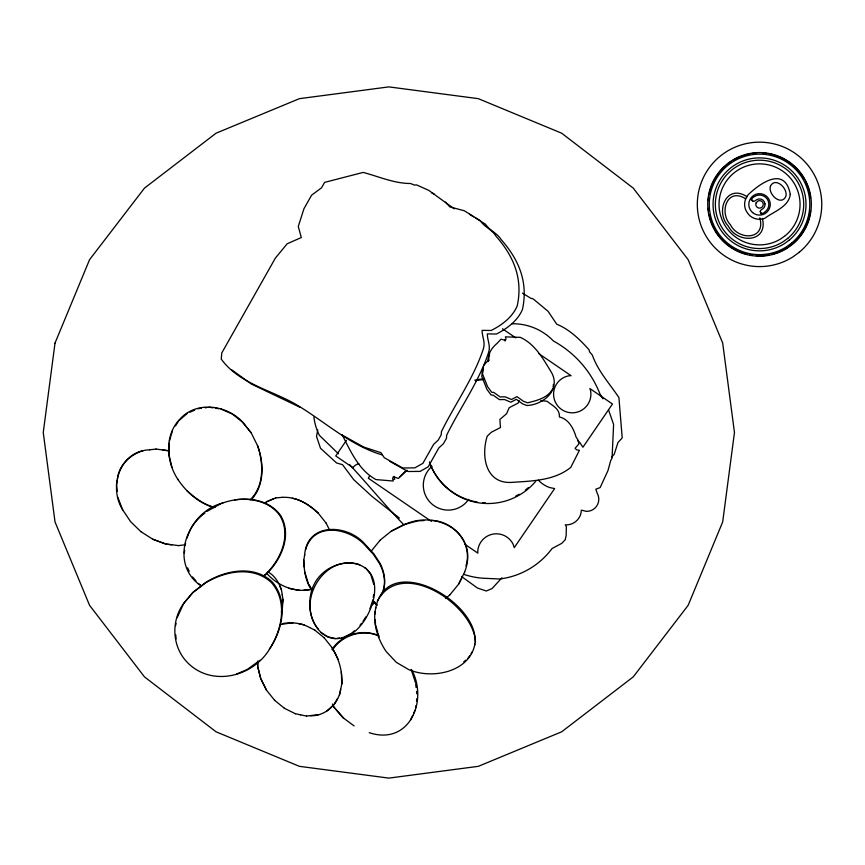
<?xml version="1.0" encoding="UTF-8"?>
<svg xmlns="http://www.w3.org/2000/svg" width="865" height="865" viewBox="0 0 865 865"><rect width="100%" height="100%" fill="white"/><g stroke="black" fill="none" stroke-linecap="round" stroke-linejoin="round"><path stroke-width="1.3" d="M169.118 443.269L168.902 454.46L171.93 467.295M281.525 612.042L282.92 599.402M282.336 608.636L283.017 599.467L282.185 594.742M553.168 386.817L553.416 384.32M185.272 545.577L185.521 543.231M416.519 701.126L416.8 698.725M184.321 552.897L184.656 550.443M415.589 707.981L415.914 705.721M482.886 369.247L481.762 376.372L486.909 389.326L491.115 395.046L493.093 395.11L499.408 399.619L504.555 399.543L510.869 402.214L516.308 399.327L522.73 403.966L526.915 405.512C543.112 404.874 560.963 390.072 551.719 372.869C543.48 359.364 535.24 344.086 520.287 337.35L505.376 336.853L505.993 338.95L505.463 340.367L501.008 339.167L497.256 343.21C492.336 347.298 487.233 353.774 489.071 360.51L486.757 361.927L483.892 365.344M483.535 366.544L482.421 373.669L487.557 386.623L491.774 392.342L493.742 392.407L500.057 396.916L505.214 396.84L511.529 399.522L516.956 396.624L523.379 401.263L527.574 402.809C536.906 400.56 548.291 397.846 552.876 388.471M373.248 597.337L373.637 594.72M304.696 554.562L303.691 561.028L304.188 567.029M372.869 599.953L369.939 608.711M304.599 555.503C306.61 521.887 347.719 523.714 365.084 544.312L373.594 553.524L379.832 562.942C384.211 571.343 386.104 581.085 383.292 590.298M117.197 480.518L116.472 484.649L117.229 491.385M117.413 479.253C118.613 465.165 130.366 454.341 143.46 450.622M317.725 429.894L316.525 436.447L320.493 448.243L336.55 462.959L342.529 464.678L353.688 479.632L372.036 496.445L399.425 518.124M177.217 617.621L183.78 603.197L193.209 592.06L206.032 582.21C225.322 570.316 253.64 564.694 271.859 581.604L271.956 581.68C288.683 600.483 282.682 629.125 269.999 648.372C253.423 677.035 211.557 687.243 187.413 662.514L187.337 662.406C172.297 647.063 170.859 621.989 182.947 604.44L192.603 592.871L205.416 583.021C224.705 571.127 253.023 565.505 271.242 582.415L271.351 582.491C288.067 601.305 282.066 629.947 269.383 649.183M175.606 625.633L176.092 623.297M465.954 565.883C472.982 543.555 453.974 520.979 431.365 520.395M464.624 572.024C479.707 533.737 437.268 509.323 404.69 524.493M340.637 689.34C338.68 703.991 325.316 716.361 310.275 715.766M339.512 695.06L341.805 683.869L341.34 671.759M375.843 607.49C372.264 622.692 377.583 638.813 386.125 651.475L396.257 662.298L408.745 669.607C431.894 679.566 469.576 672.408 474.907 644.003M375.583 608.69C387.066 548.388 482.789 603.521 474.647 645.214M171.162 435.236L172.503 430.521M394.04 476.41L394.689 479.232L393.586 479.534M281.428 611.977L282.174 609.501M169.475 440.858L170.827 436.414M489.633 354.272L487.925 359.072L488.011 361.538M188.689 533.716C191.727 525.379 197.847 518.254 204.962 513.032M186.764 538.462L188.256 534.851M413.784 712.998L415.027 710.089M410.561 719.994L412.713 715.323M305.518 550.01C313.4 521.184 349.082 527.661 364.998 545.253L373.507 554.465L379.735 563.872C384.73 573.538 387.088 586.243 380.6 595.769M464.764 571.895L458.58 584.189M461.672 578.144L458.72 584.048L449.616 595.163M519.281 400.809L518.124 403.058L509.236 407.685L506.555 413.73L499.884 419.46L500.467 427.548L491.363 432.219L487.233 436.155C481.135 455.163 484.973 483.167 510.599 482.454C531.207 481.016 554.087 480.94 570.759 467.403L579.399 450.341L576.523 449.778L575.084 448.297L578.934 443.842L577.831 439.723L576.058 437.02C573.668 428.651 568.619 418.952 559.428 416.984C559.904 408.518 552.248 405.642 547.026 401.241L540.744 400.646M365.917 616.81L363.008 621.34M337.469 698.488L334.225 704.305L326.559 711.257M331.922 649.572C341.47 634.488 362.5 628.293 378.654 635.721M332.517 649.972C341.816 635.278 362.035 628.974 378.016 635.591M377.291 601.272C400.917 556.563 473.598 604.473 475.458 641.808M175.519 425.904L178.72 420.779L187.327 413.373M469.792 655.605L467.77 658.589M471.068 653.659L472.355 651.713M346.433 440.339L335.75 455.952L352.92 467.695A9.331 9.331 0 0 1 358.899 463.791M360.045 625.211L361.527 623.276M504.728 339.556L505.084 341.07M371.55 550.735L380.038 540.301M611.555 457.207L614.182 454.341L617.999 442.502L622.205 437.917L618.918 397.608C609.587 383.584 597.834 370.955 592.363 355.104L589.53 351.839L589.065 349.795C579.972 339.61 569.419 329.316 556.746 324.202L548.053 311.281L533.154 298.89L530.764 298.252L522.449 293.116M501.916 577.809L492.001 588.622L486.26 591.011L477.426 588.016L461.51 576.49M372.372 603.911L374.231 602.181M372.274 604.84L375.032 602.289M407.037 470.182L398.387 478.442L393.326 476.745L392.624 478.442L393.186 481.016L375.983 479.588C358.867 470.3 350.639 451.325 342.075 434.63M252.375 498.51C264.463 484.238 263.803 463.283 257.932 446.459L251.055 432.597L242.038 421.493C226.306 404.95 196.496 400.884 180.212 418.811C164.22 434.868 166.015 461.694 178.06 479.686M250.136 499.797C264.398 486.184 263.652 463.337 257.619 445.972L257.478 445.453M264.614 503.484L266.344 501.851L274.032 498.575M354.423 630.845L351.45 633.396L344.735 636.791M206.886 511.431L221.559 503.333M263.803 575.798L266.182 573.755C280.747 559.341 291.408 535.532 280.184 516.091C270.28 501.462 251.293 497.678 234.783 499.851M263.468 576.425L266.863 573.571C281.46 559.125 292.1 535.251 280.811 515.789C267.869 497.364 241.713 496.013 222.186 503.181M380.222 540.052L391.477 531.024L404.323 524.493M445.529 598.439L449.757 595.023M405.696 471.111L399.652 476.95M463.781 661.747L465.781 660.168M259.987 660.276L247.12 669.553M788.815 246.547L792.351 243.962A51.424 51.424 0 0 0 809.024 218.358M787.345 248.093L792.6 244.265A51.814 51.814 0 0 0 779.56 156.597A51.814 51.814 0 0 0 707.916 208.768A51.814 51.814 0 0 0 787.345 248.093L787.139 247.768A51.424 51.424 0 0 1 771.753 254.332M391.337 531.153L404.831 524.363L417.99 520.817L424.088 520.557M189.824 412.27L194.603 410.151M280.725 624.433L293.257 622.681M266.344 501.927L275.773 497.84M236.642 673.976L245.952 670.051M319.077 714.566L306.48 716.058M222.856 502.998C187.37 511.615 167.518 563.98 201.577 586.2M341.837 637.624L343.675 637.31M205.156 407.804L206.789 407.566M337.015 638.348L339.621 637.97M178.828 545.566L184.645 544.842M197.696 408.723L201.426 408.269M149.861 449.843C120.17 450.297 108.017 487.049 122.754 509.874M149.731 449.757L156.078 449.119M310.449 589.476C294.241 592.914 277.308 585.454 266.658 573.246M282.65 623.589C291.786 621.957 301.474 622.941 309.638 627.547M303.831 590.157L310.459 589.552M275.773 497.916L282.65 497.289M282.65 497.364C295.798 496.564 308.34 503.7 317.639 512.545L317.996 512.913M171.767 544.788L165.918 544.096L152.813 539.241M178.958 545.653L165.788 544.009L153.289 539.425M155.949 449.032L169.486 450.925M162.836 449.951L169.356 450.838M215.515 408.248L218.78 408.713M209.157 407.22L212.974 407.837M369.225 732.677C409.134 745.976 428.478 701.104 411.74 669.867M335.707 638.543L328.04 636.964L321.142 632.629M288.78 588.276L299.841 590.46M298.706 623.719L304.048 624.779M300.501 714.793L306.599 716.134M295.268 713.679L300.609 714.868M292.316 498.262C302.08 499.992 310.416 506.144 317.639 512.621M359.808 564.715C324.862 552.692 295.181 601.445 318.104 628.855M214.963 507.398C204.043 504.901 194.83 497.851 186.678 490.466M214.023 507.571C198.928 503.203 186.353 492.185 177.747 479.199M382.481 455.001C349.665 445.432 324.029 420.79 294.987 403.847C270.334 389.845 238.578 383.173 221.235 359.072L221.797 352.92L275.34 258.148L287.212 243.746L301.312 237.551L298.274 226.457L303.95 208.725L311.605 195.187L321.542 187.792L324.602 182.374L363.181 172.416C379 176.611 394.278 183.521 410.561 183.499L414.443 185.088L416.476 184.872L428.791 190.387L454.255 208.843M431.624 192.852L434.035 193.922M220.964 409.015L232.371 414.097L242.73 422.282L251.358 433.084M300.231 407.383L251.326 384.038L231.842 369.906M309.519 627.46L314.752 630.055M284.347 708.262L295.387 713.755M747.306 196.896C726.459 182.872 714.728 211.698 728.384 226.187C737.337 243.984 768.434 242.816 762.379 218.423M745.792 198.918C727.119 186.624 718.75 212.585 730.428 224.759C738.44 240.816 766.163 240.124 759.794 217.872M389.52 461.24L407.912 471.501L420.076 471.403L428.153 466.851L438.858 447.897L443.431 443.702L446.491 438.285L446.654 435.203C460.321 407.393 479.145 381.465 488.736 351.979C490.639 345.611 487.276 339.999 487.33 333.901L496.445 334.02C507.214 328.516 517.529 320.937 522.449 309.508C528.342 282.293 519.119 259.965 501.149 239.583C497.353 233.182 489.482 230.425 485.481 224.24L475.837 218.11M342.691 435.344L363.722 447.064L380.924 452.665L384.276 457.704L402.668 467.965L414.832 467.868L422.909 463.316L433.614 444.361L438.187 440.166L441.247 434.749L441.41 431.667C455.077 403.847 473.901 377.918 483.492 348.444C485.395 342.075 482.032 336.463 482.086 330.354L491.201 330.484C501.96 324.981 512.285 317.39 517.205 305.972C523.098 278.757 513.875 256.429 495.904 236.048C492.109 229.636 484.238 226.89 480.237 220.705L464.354 210.779L449.757 206.832L445.443 202.107M364.738 567.613L365.917 568.337M198.096 583.421L200.172 584.718M469.598 214.315L473.663 216.899M267.555 571.743C274.756 575.312 278.844 582.61 281.514 589.876M140.79 531.586L152.943 539.338M502.457 328.776L515.735 337.858M538.982 353.753L571.073 375.691L568.792 375.821A18.662 18.662 0 0 0 553.892 397.608A18.662 18.662 0 0 0 575.679 412.508A18.662 18.662 0 0 0 590.579 390.721L589.876 388.547L612.474 404.009L582.923 447.227L580.08 442.88A27.994 27.994 0 0 0 577.517 440.253M431.386 521.368L368.317 478.226A9.331 9.331 0 0 0 369.42 476.053M464.581 544.063L477.858 553.146L477.75 551.037A18.662 18.662 0 0 1 513.183 544.388L514.253 547.632L554.627 488.584L549.556 487.525A27.994 27.994 0 0 1 538.398 480.237M354.12 725.94L343.037 717.734L333.631 706.943M274.497 700.207L284.466 708.338M314.644 629.98L324.353 637.938M751.155 199.761L753.026 201.307M338.41 453.768L319.39 435.344A55.576 55.576 0 0 1 313.898 417.135M349.622 464.646C368.014 484.357 385.076 505.506 403.977 524.914M130.474 521.53L140.919 531.672M372.912 600.429L377.064 605.067M372.772 600.559L376.924 605.197M343.632 718.134L334.225 707.332L332.463 704.024M192.56 576.944L195.955 580.848M366.717 569.321L370.761 574.36L373.767 584.437M274.616 700.293L266.409 690.075L260.679 678.582L257.64 666.482L257.597 661.13M317.996 512.837L326.051 523.044M324.245 637.862L332.333 648.004L338.183 659.573M602.916 398.787L599.975 394.007A103.076 103.076 0 0 0 553.438 341.005A55.771 55.771 0 0 0 544.701 333.566L541.479 331.511A55.771 55.771 0 0 0 527.39 325.618L523.66 324.764A55.771 55.771 0 0 0 512.231 323.769M130.312 521.184L122.625 509.788L117.791 497.159M309.054 584.643L311.789 589.216M312.384 591.292C305.723 582.307 304.058 570.997 303.788 560.098M326.051 522.968L329.533 529.942M332.214 647.928C339.004 658.687 342.432 671.251 341.924 683.945M266.528 690.151L260.787 678.657L257.759 666.558L257.727 662.547M187.619 567.797L189.197 571.343M279.622 585.67L281.417 589.811L282.282 594.806M760.194 211.536L761.005 213.839M608.571 409.945L613.609 424.477L612.052 458.255L610.787 460.331L607.954 470.636L600.137 487.579L595.801 489.222L597.304 493.428A12.11 12.11 0 0 1 586.265 511.356L581.345 510.123A15.073 15.073 0 0 1 565.245 524.839L566.348 526.536L566.175 535.219L565.223 539.76L561.774 543.339L552.065 548.518A76.909 76.909 0 0 1 499.678 578.988L484.843 578.317A74.131 74.131 0 0 1 463.748 574.317M411.145 669.467L415.481 682.593M304.718 571.949L308.373 583.497M377.724 632.142L375.507 624.876L375.291 619.881M378.081 633.375L379.14 637.083M415.632 683.837L416.097 687.567M416.53 691.319L416.8 693.827M175.779 634.953L176.071 638.976M374.859 611.75L374.988 614.042M810.559 210.768A51.424 51.424 0 0 1 809.359 217.115M769.223 254.872A51.424 51.424 0 0 1 756.367 255.705M752.507 255.316A51.424 51.424 0 0 1 749.955 254.894M747.425 254.353A51.424 51.424 0 0 1 738.872 251.466M737.694 250.926A51.424 51.424 0 0 1 714.501 229.203M713.895 228.068A51.424 51.424 0 0 1 711.744 223.365M711.29 222.154A51.424 51.424 0 0 1 710.079 218.467M709.743 217.223A51.424 51.424 0 0 1 709.159 214.704M708.521 210.876A51.424 51.424 0 0 1 708.262 208.314M708.251 200.561A51.424 51.424 0 0 1 708.511 197.988M709.138 194.16A51.424 51.424 0 0 1 709.711 191.652M710.046 190.397A51.424 51.424 0 0 1 711.246 186.71M711.7 185.499A51.424 51.424 0 0 1 717.161 175.26M717.896 174.2A51.424 51.424 0 0 1 724.762 166.491M726.708 164.793A51.424 51.424 0 0 1 730.849 161.701M733.033 160.317A51.424 51.424 0 0 1 743.586 155.495M744.819 155.105A51.424 51.424 0 0 1 749.847 153.883M752.388 153.462A51.424 51.424 0 0 1 756.248 153.062M762.703 153.051A51.424 51.424 0 0 1 766.563 153.44M769.115 153.862A51.424 51.424 0 0 1 774.132 155.073M775.364 155.462A51.424 51.424 0 0 1 785.939 160.252M787.042 160.933A51.424 51.424 0 0 1 792.264 164.718M793.248 165.55A51.424 51.424 0 0 1 804.569 179.552M805.758 181.845A51.424 51.424 0 0 1 808.991 190.289M809.326 191.533A51.424 51.424 0 0 1 810.537 197.88M468.722 499.31A24.89 24.89 0 0 1 431.559 503.722A24.89 24.89 0 0 1 432.035 466.3M535.813 481.178A62.215 61.977 -39.2 0 1 429.505 461.91M475.372 380.773A62.215 61.977 -39.2 0 1 484.065 379.53M528.299 487.665A62.215 61.977 -39.2 0 1 525.369 490.055M519.151 494.239A62.215 61.977 -39.2 0 1 515.864 496.056M485.341 502.857A62.215 61.977 -39.2 0 1 482.627 502.706M477.231 502.046A62.215 61.977 -39.2 0 1 429.44 462.559M474.853 380.146A62.215 61.977 -39.2 0 1 483.557 378.902M481.686 370.393A62.215 62.215 0 0 1 482.616 372.707M310.319 597.055C307.464 613.815 315.725 636.478 334.744 638.662C355.191 639.332 368.447 618.216 373.226 600.688C385.606 548.615 315.574 553.6 310.319 597.055M764.984 203.902L764.93 205.329A5.471 5.471 0 0 1 762.671 208.865L761.081 209.979A1.935 1.935 0 0 0 760.724 212.585A1.935 1.935 0 0 0 763.287 213.136L764.887 212.022A9.331 9.331 0 0 0 767.179 199.026A9.331 9.331 0 0 0 754.183 196.733L752.582 197.847A1.935 1.935 0 0 0 752.226 200.453A1.935 1.935 0 0 0 754.799 201.015L756.399 199.891A5.471 5.471 0 0 1 764.984 203.902M770.434 186.224C767.806 194.117 781.052 206.4 785.788 196.517C788.426 188.624 775.17 176.341 770.434 186.224M790.275 194.365C788.869 206.897 773.515 211.611 764.638 218.413A14.932 14.932 0 0 1 749.933 215.817A21.593 21.593 0 0 1 745.5 209.481A14.932 14.932 0 0 1 748.095 194.776C761.654 181.812 785.225 166.426 790.275 194.365M55.025 343.048L43.25 432.5L55.025 521.952L89.549 605.305L144.477 676.884L216.055 731.801L299.409 766.336L388.861 778.111L478.313 766.336L561.666 731.801L633.245 676.884L688.162 605.305L722.686 521.952L734.461 432.5L722.686 343.048L688.162 259.695L633.245 188.116L561.666 133.199L478.313 98.664L388.861 86.889L299.409 98.664L216.055 133.199L144.477 188.116L89.549 259.695L55.025 343.048M756.151 202.799L755.859 203.729A3.73 3.73 0 0 0 758.886 208.054L759.859 208.097A3.73 3.73 0 0 0 763.179 203.567A3.73 3.73 0 0 0 758.259 200.875L756.151 202.799M785.398 235.561L781.279 238.556A40.514 40.514 0 0 1 719.172 207.816A40.514 40.514 0 0 1 775.191 167.01A40.514 40.514 0 0 1 785.398 235.561M787.734 238.383L783.247 241.659A44.18 44.18 0 0 1 715.517 208.13A44.18 44.18 0 0 1 776.608 163.636A44.18 44.18 0 0 1 787.734 238.383M789.204 240.156L784.479 243.595A46.483 46.483 0 0 1 713.225 208.324A46.483 46.483 0 0 1 777.494 161.506A46.483 46.483 0 0 1 789.204 240.156M791.605 243.065L786.512 246.774A50.256 50.256 0 0 1 709.462 208.638A50.256 50.256 0 0 1 778.954 158.036A50.256 50.256 0 0 1 791.605 243.065M799.249 252.277L792.935 256.873A62.215 62.215 0 0 1 697.547 209.654A62.215 62.215 0 0 1 783.582 146.996A62.215 62.215 0 0 1 799.249 252.277M752.637 212.595A10.726 10.726 0 0 0 770.099 206.238A10.726 10.726 0 0 0 755.869 194.301A10.726 10.726 0 0 0 752.637 212.595"/></g></svg>
